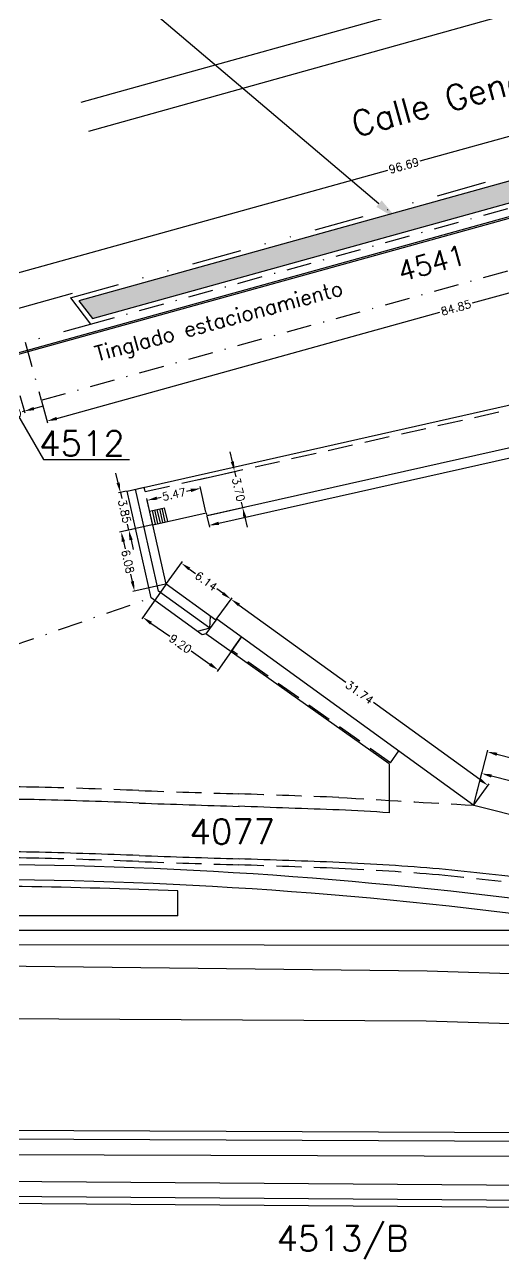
# Model space of a CAD drawing. Header units: metres. Extents: x -2640 to -492, y 2614 to 2999.
# Drawn here: x -2032.4 to -1984.5, y 2808.4 to 2931.9 of the extents above; entities that cross this region are included whole.
import ezdxf

# ---------------------------------------------------------------- set-up
doc = ezdxf.new("R2010")
doc.units = ezdxf.units.M
doc.header["$LTSCALE"] = 10
doc.header["$MEASUREMENT"] = 0
for name, pattern in [('DASHDOT2', [0.5, 0.25, -0.125, 0, -0.125]), ('DIVIDE', [1.25, 0.5, -0.25, 0, -0.25, 0, -0.25]), ('HIDDEN', [0.375, 0.25, -0.125])]:
    doc.linetypes.add(name, pattern=pattern)
doc.layers.get('DEFPOINTS').update_dxf_attribs({"linetype": 'CONTINUOUS'})
for name, color, linetype in [('CALLES', 2, 'CONTINUOUS'), ('COTAS', 2, 'CONTINUOUS'), ('EDIFICIOS', 4, 'CONTINUOUS'), ('LIMITE', 2, 'DASHDOT2'), ('LINEA_02', 2, 'CONTINUOUS'), ('PERMUTA', 130, 'CONTINUOUS'), ('PROYEC', 2, 'HIDDEN'), ('TEXT-03', 3, 'CONTINUOUS'), ('Titulo (Solo límites)', 102, 'DIVIDE'), ('TMR', 220, 'CONTINUOUS'), ('VIAS', 1, 'CONTINUOUS')]:
    doc.layers.add(name, color=color, linetype=linetype)
doc.styles.add('ROMANS', font='romans.shx')
doc.dimstyles.new('CHICAS', dxfattribs={"dimtxt": 0.8, "dimasz": 1, "dimexe": 0.18, "dimexo": 0.0625, "dimgap": 0.09, "dimtad": 0, "dimzin": 0, "dimdsep": 46, "dimtxsty": 'ROMANS', "dimcen": 0.09, "dimclrd": 1, "dimclre": 1, "dimclrt": 7, "dimadec": 0, "dimazin": 0, "dimtfac": 1, "dimtmove": 2, "dimatfit": 3, "dimfxl": 0, "dimtolj": 1, "dimtzin": 0, "dimarcsym": 0})

# ---------------------------------------------------------------- blocks, each defined once
blk = doc.blocks.new('*D434')
at = {"layer": 'COTAS', "color": 1, "lineweight": -2}
for p, q in [((-1987.45, 2853.87), (-1986.07, 2859.32)), ((-1985.15, 2858.9), (-1962.03, 2853.05)), ((-1935.64, 2846.38), (-1958.75, 2852.22)), ((-1936, 2840.85), (-1934.62, 2846.3))]:
    blk.add_line(p, q, dxfattribs=at)
at = {"layer": 'COTAS', "color": 1}
for points in [[(-1985.11, 2859.06), (-1985.19, 2858.74), (-1986.12, 2859.15)], [(-1935.6, 2846.54), (-1935.68, 2846.21), (-1934.67, 2846.13)]]:
    blk.add_solid(points, dxfattribs=at)
at = {"layer": 'DEFPOINTS', "color": 0}
for p in [(-1986.12, 2859.15), (-1987.47, 2853.81), (-1936.02, 2840.79)]:
    blk.add_point(p, dxfattribs=at)
at = {"layer": 'COTAS', "color": 7, "insert": (-1960.39, 2852.64), "char_height": 0.8, "attachment_point": 5, "rotation": 345.802, "style": 'ROMANS'}
blk.add_mtext('\\A1;53.07', dxfattribs=at)
blk = doc.blocks.new('*D447')
at = {"layer": 'COTAS', "color": 1, "lineweight": -2}
for p, q in [((-2011.6, 2888.15), (-2011.82, 2889.13)), ((-2014.91, 2886.38), (-2011.21, 2887.22)), ((-2011.38, 2887.18), (-2011.26, 2886.65)), ((-2010.57, 2883.57), (-2010.69, 2884.1)), ((-2014.1, 2882.77), (-2010.39, 2883.61)), ((-2010.35, 2882.59), (-2010.13, 2881.62))]:
    blk.add_line(p, q, dxfattribs=at)
at = {"layer": 'COTAS', "color": 1}
for points in [[(-2011.44, 2888.19), (-2011.76, 2888.12), (-2011.38, 2887.18)], [(-2010.19, 2882.63), (-2010.51, 2882.56), (-2010.57, 2883.57)]]:
    blk.add_solid(points, dxfattribs=at)
at = {"layer": 'DEFPOINTS', "color": 0}
for p in [(-2011.38, 2887.18), (-2014.97, 2886.37), (-2014.16, 2882.76)]:
    blk.add_point(p, dxfattribs=at)
at = {"layer": 'COTAS', "color": 7, "insert": (-2010.98, 2885.37), "char_height": 0.8, "attachment_point": 5, "rotation": 282.6901, "style": 'ROMANS'}
blk.add_mtext('\\A1;3.70', dxfattribs=at)
blk = doc.blocks.new('*D448')
at = {"layer": 'COTAS', "color": 1, "lineweight": -2}
for p, q in [((-2023.02, 2886.04), (-2023.24, 2887.02)), ((-2022.19, 2885.2), (-2022.97, 2885.03)), ((-2022.8, 2885.07), (-2022.66, 2884.47)), ((-2021.95, 2881.31), (-2022.09, 2881.91)), ((-2021.35, 2881.45), (-2022.13, 2881.27)), ((-2021.73, 2880.34), (-2021.51, 2879.36))]:
    blk.add_line(p, q, dxfattribs=at)
at = {"layer": 'COTAS', "color": 1}
for points in [[(-2022.86, 2886.08), (-2023.18, 2886.01), (-2022.8, 2885.07)], [(-2021.57, 2880.37), (-2021.9, 2880.3), (-2021.95, 2881.31)]]:
    blk.add_solid(points, dxfattribs=at)
at = {"layer": 'DEFPOINTS', "color": 0}
for p in [(-2022.13, 2885.22), (-2021.95, 2881.31), (-2021.29, 2881.46)]:
    blk.add_point(p, dxfattribs=at)
at = {"layer": 'COTAS', "color": 7, "insert": (-2022.38, 2883.19), "char_height": 0.8, "attachment_point": 5, "rotation": 282.6901, "style": 'ROMANS'}
blk.add_mtext('\\A1;3.85', dxfattribs=at)
blk = doc.blocks.new('*D449')
at = {"layer": 'COTAS', "color": 1, "lineweight": -2}
for p, q in [((-2018.26, 2875.87), (-2020.66, 2872.44)), ((-2019.74, 2872.02), (-2017.86, 2870.7)), ((-2010.72, 2870.59), (-2013.12, 2867.17)), ((-2013.84, 2867.89), (-2015.71, 2869.2))]:
    blk.add_line(p, q, dxfattribs=at)
at = {"layer": 'COTAS', "color": 1}
for points in [[(-2019.64, 2872.15), (-2019.83, 2871.88), (-2020.55, 2872.59)], [(-2013.74, 2868.03), (-2013.93, 2867.75), (-2013.02, 2867.32)]]:
    blk.add_solid(points, dxfattribs=at)
at = {"layer": 'DEFPOINTS', "color": 0}
for p in [(-2018.23, 2875.92), (-2010.69, 2870.64), (-2013.02, 2867.32)]:
    blk.add_point(p, dxfattribs=at)
at = {"layer": 'COTAS', "color": 7, "insert": (-2016.79, 2869.95), "char_height": 0.8, "attachment_point": 5, "rotation": 325.0009, "style": 'ROMANS'}
blk.add_mtext('\\A1;9.20', dxfattribs=at)
blk = doc.blocks.new('*D451')
at = {"layer": 'COTAS', "color": 1, "lineweight": -2}
for p, q in [((-1942.58, 2898.81), (-1942.33, 2897.72)), ((-1943.35, 2897.67), (-1976.5, 2890.21)), ((-2012.96, 2882), (-1979.8, 2889.46)), ((-2014.15, 2882.7), (-2013.9, 2881.6))]:
    blk.add_line(p, q, dxfattribs=at)
at = {"layer": 'COTAS', "color": 1}
for points in [[(-1943.38, 2897.84), (-1943.31, 2897.51), (-1942.37, 2897.89)], [(-2013, 2882.16), (-2012.93, 2881.83), (-2013.94, 2881.78)]]:
    blk.add_solid(points, dxfattribs=at)
at = {"layer": 'DEFPOINTS', "color": 0}
for p in [(-1942.59, 2898.87), (-1942.37, 2897.89), (-2014.16, 2882.76)]:
    blk.add_point(p, dxfattribs=at)
at = {"layer": 'COTAS', "color": 7, "insert": (-1978.15, 2889.83), "char_height": 0.8, "attachment_point": 5, "rotation": 12.6901, "style": 'ROMANS'}
blk.add_mtext('\\A1;73.36', dxfattribs=at)
blk = doc.blocks.new('*D452')
at = {"layer": 'COTAS', "color": 1, "lineweight": -2}
for p, q in [((-2015.75, 2885.27), (-2016.17, 2885.18)), ((-2014.24, 2883.11), (-2014.81, 2885.67)), ((-2019.57, 2881.91), (-2020.15, 2884.47)), ((-2019.14, 2884.51), (-2018.72, 2884.6))]:
    blk.add_line(p, q, dxfattribs=at)
at = {"layer": 'COTAS', "color": 1}
for points in [[(-2015.79, 2885.44), (-2015.71, 2885.11), (-2014.77, 2885.49)], [(-2019.17, 2884.67), (-2019.1, 2884.35), (-2020.11, 2884.29)]]:
    blk.add_solid(points, dxfattribs=at)
at = {"layer": 'DEFPOINTS', "color": 0}
for p in [(-2014.77, 2885.49), (-2014.22, 2883.05), (-2019.56, 2881.85)]:
    blk.add_point(p, dxfattribs=at)
at = {"layer": 'COTAS', "color": 7, "insert": (-2017.44, 2884.89), "char_height": 0.8, "attachment_point": 5, "rotation": 12.6901, "style": 'ROMANS'}
blk.add_mtext('\\A1;5.47', dxfattribs=at)
blk = doc.blocks.new('*D453')
at = {"layer": 'COTAS', "color": 1, "lineweight": -2}
for p, q in [((-2019.62, 2881.84), (-2022.89, 2881.1)), ((-2022.49, 2880.16), (-2022.33, 2879.43)), ((-2021.6, 2876.18), (-2021.76, 2876.92)), ((-2018.29, 2875.91), (-2021.55, 2875.17))]:
    blk.add_line(p, q, dxfattribs=at)
at = {"layer": 'COTAS', "color": 1}
for points in [[(-2022.33, 2880.2), (-2022.66, 2880.13), (-2022.71, 2881.14)], [(-2021.44, 2876.22), (-2021.76, 2876.15), (-2021.38, 2875.21)]]:
    blk.add_solid(points, dxfattribs=at)
at = {"layer": 'DEFPOINTS', "color": 0}
for p in [(-2019.56, 2881.85), (-2022.71, 2881.14), (-2018.23, 2875.92)]:
    blk.add_point(p, dxfattribs=at)
at = {"layer": 'COTAS', "color": 7, "insert": (-2022.05, 2878.17), "char_height": 0.8, "attachment_point": 5, "rotation": 282.6901, "style": 'ROMANS'}
blk.add_mtext('\\A1;6.08', dxfattribs=at)
blk = doc.blocks.new('*D454')
at = {"layer": 'COTAS', "color": 1, "lineweight": -2}
for p, q in [((-2018.19, 2875.97), (-2016.6, 2878.16)), ((-2015.9, 2877.42), (-2015.28, 2876.98)), ((-2012.55, 2874.99), (-2013.16, 2875.44)), ((-2013.22, 2872.37), (-2011.63, 2874.55))]:
    blk.add_line(p, q, dxfattribs=at)
at = {"layer": 'COTAS', "color": 1}
for points in [[(-2015.8, 2877.56), (-2016, 2877.29), (-2016.71, 2878.01)], [(-2012.45, 2875.13), (-2012.65, 2874.86), (-2011.74, 2874.41)]]:
    blk.add_solid(points, dxfattribs=at)
at = {"layer": 'DEFPOINTS', "color": 0}
for p in [(-2018.23, 2875.92), (-2011.74, 2874.41), (-2013.25, 2872.32)]:
    blk.add_point(p, dxfattribs=at)
at = {"layer": 'COTAS', "color": 7, "insert": (-2014.22, 2876.21), "char_height": 0.8, "attachment_point": 5, "rotation": 324.0667, "style": 'ROMANS'}
blk.add_mtext('\\A1;6.14', dxfattribs=at)
blk = doc.blocks.new('*D455')
at = {"layer": 'COTAS', "color": 1, "lineweight": -2}
for p, q in [((-2013.13, 2872.49), (-2011.63, 2874.55)), ((-2010.93, 2873.82), (-2000.27, 2866.1)), ((-1986.85, 2856.37), (-1997.5, 2864.09)), ((-1987.43, 2853.86), (-1985.93, 2855.93))]:
    blk.add_line(p, q, dxfattribs=at)
at = {"layer": 'COTAS', "color": 1}
for points in [[(-2010.83, 2873.96), (-2011.03, 2873.69), (-2011.74, 2874.41)], [(-1986.75, 2856.5), (-1986.95, 2856.23), (-1986.04, 2855.78)]]:
    blk.add_solid(points, dxfattribs=at)
at = {"layer": 'DEFPOINTS', "color": 0}
for p in [(-2013.17, 2872.44), (-1986.04, 2855.78), (-1987.47, 2853.81)]:
    blk.add_point(p, dxfattribs=at)
at = {"layer": 'COTAS', "color": 7, "insert": (-1998.89, 2865.09), "char_height": 0.8, "attachment_point": 5, "rotation": 324.0667, "style": 'ROMANS'}
blk.add_mtext('\\A1;31.74', dxfattribs=at)
blk = doc.blocks.new('*D456')
at = {"layer": 'COTAS', "color": 1, "lineweight": -2}
for p, q in [((-1987.45, 2853.87), (-1986.62, 2857.15)), ((-1985.7, 2856.73), (-1970.68, 2852.93)), ((-1952.39, 2848.3), (-1967.4, 2852.1)), ((-1952.2, 2844.95), (-1951.37, 2848.23))]:
    blk.add_line(p, q, dxfattribs=at)
at = {"layer": 'COTAS', "color": 1}
for points in [[(-1985.66, 2856.89), (-1985.74, 2856.57), (-1986.67, 2856.97)], [(-1952.35, 2848.46), (-1952.43, 2848.14), (-1951.42, 2848.06)]]:
    blk.add_solid(points, dxfattribs=at)
at = {"layer": 'DEFPOINTS', "color": 0}
for p in [(-1986.67, 2856.97), (-1987.47, 2853.81), (-1952.22, 2844.89)]:
    blk.add_point(p, dxfattribs=at)
at = {"layer": 'COTAS', "color": 7, "insert": (-1969.04, 2852.51), "char_height": 0.8, "attachment_point": 5, "rotation": 345.802, "style": 'ROMANS'}
blk.add_mtext('\\A1;36.36', dxfattribs=at)
blk = doc.blocks.new('*D469')
at = {"layer": 'COTAS', "color": 1, "lineweight": -2}
for p, q in [((-1948.92, 2916.92), (-1948.31, 2914.71)), ((-1949.32, 2914.62), (-1987.61, 2904)), ((-2029.16, 2892.47), (-1990.87, 2903.09)), ((-2030.69, 2894.25), (-2030.07, 2892.03))]:
    blk.add_line(p, q, dxfattribs=at)
at = {"layer": 'COTAS', "color": 1}
for points in [[(-1949.37, 2914.78), (-1949.28, 2914.45), (-1948.36, 2914.88)], [(-2029.2, 2892.64), (-2029.11, 2892.31), (-2030.12, 2892.21)]]:
    blk.add_solid(points, dxfattribs=at)
at = {"layer": 'DEFPOINTS', "color": 0}
for p in [(-1948.94, 2916.98), (-1948.36, 2914.88), (-2030.7, 2894.31)]:
    blk.add_point(p, dxfattribs=at)
at = {"layer": 'COTAS', "color": 7, "insert": (-1989.24, 2903.55), "char_height": 0.8, "attachment_point": 5, "rotation": 15.5, "style": 'ROMANS'}
blk.add_mtext('\\A1;84.85', dxfattribs=at)
blk = doc.blocks.new('*D470')
at = {"layer": 'COTAS', "color": 1, "lineweight": -2}
for p, q in [((-1948.83, 2930.41), (-1992.84, 2918.2)), ((-1946.03, 2924.08), (-1947.91, 2930.85)), ((-2040.07, 2905.1), (-1996.06, 2917.31)), ((-2039.21, 2898.24), (-2041.08, 2905.01))]:
    blk.add_line(p, q, dxfattribs=at)
at = {"layer": 'COTAS', "color": 1}
for points in [[(-1948.87, 2930.57), (-1948.78, 2930.25), (-1947.86, 2930.68)], [(-2040.11, 2905.26), (-2040.03, 2904.94), (-2041.03, 2904.84)]]:
    blk.add_solid(points, dxfattribs=at)
at = {"layer": 'DEFPOINTS', "color": 0}
for p in [(-1946.02, 2924.02), (-2041.03, 2904.84), (-2039.19, 2898.18)]:
    blk.add_point(p, dxfattribs=at)
at = {"layer": 'COTAS', "color": 7, "insert": (-1994.45, 2917.76), "char_height": 0.8, "attachment_point": 5, "rotation": 15.5, "style": 'ROMANS'}
blk.add_mtext('\\A1;96.69', dxfattribs=at)
blk = doc.blocks.new('*D571')
at = {"layer": 'COTAS', "color": 1, "lineweight": -2}
for p, q in [((-2035.74, 2893.97), (-2035.25, 2892.23)), ((-2032.85, 2894.77), (-2032.36, 2893.03)), ((-2032.41, 2893.2), (-2032.6, 2893.15)), ((-2031.45, 2893.47), (-2030.48, 2893.74)), ((-2036.27, 2892.14), (-2037.23, 2891.87)), ((-2035.3, 2892.4), (-2035.12, 2892.45))]:
    blk.add_line(p, q, dxfattribs=at)
at = {"layer": 'COTAS', "color": 1}
for points in [[(-2031.49, 2893.63), (-2031.4, 2893.31), (-2032.41, 2893.2)], [(-2036.31, 2892.3), (-2036.22, 2891.98), (-2035.3, 2892.4)]]:
    blk.add_solid(points, dxfattribs=at)
at = {"layer": 'DEFPOINTS', "color": 0}
for p in [(-2035.75, 2894.03), (-2032.86, 2894.83), (-2035.3, 2892.4)]:
    blk.add_point(p, dxfattribs=at)
at = {"layer": 'COTAS', "color": 7, "insert": (-2033.86, 2892.8), "char_height": 0.8, "attachment_point": 5, "rotation": 15.5, "style": 'ROMANS'}
blk.add_mtext('\\A1;3.00', dxfattribs=at)

msp = doc.modelspace()

# ---------------------------------------------------------------- hatches: boundary and pattern name
at = {"layer": 'PERMUTA'}
h = msp.add_hatch(dxfattribs=at)
h.set_pattern_fill('DOTS', color=256, scale=20, style=0)
h.set_pattern_definition([(0, (-2264.68, 1649.6632), (0.625, 1.25), [0, -1.25])])
h.paths.add_polyline_path([(-1908.291, 2931.429), (-1901.016, 2927.713), (-1908.822, 2937.144), (-2026.953, 2904.244), (-2025.595, 2902.471), (-1917.906, 2932.336)])

# ---------------------------------------------------------------- linework, layer by layer
at = {"layer": 'CALLES'}
for p, q in [((-2026.715, 2924.105), (-1922.468, 2953.143)), ((-2025.947, 2921.203), (-1922.423, 2950.092)), ((-2038.975, 2897.411), (-1945.805, 2923.25)), ((-2037.006, 2902.388), (-2027.589, 2905)), ((-2013.85, 2871.493), (-2018.971, 2875.202)), ((-2013.85, 2871.493), (-2013.783, 2872.699)), ((-2013.85, 2871.493), (-2015.106, 2871.188))]:
    msp.add_line(p, q, dxfattribs=at)
at = {"layer": 'CALLES', "color": 2}
for p, q in [((-2022.134, 2885.218), (-1939.961, 2903.721)), ((-2019.729, 2874.539), (-2022.134, 2885.218)), ((-2018.971, 2875.202), (-2021.27, 2885.412)), ((-2014.636, 2870.847), (-2019.729, 2874.539)), ((-2013.254, 2872.316), (-2014.252, 2870.939)), ((-2014.252, 2870.939), (-2014.636, 2870.847))]:
    msp.add_line(p, q, dxfattribs=at)
at = {"layer": 'COTAS', "color": 1}
for p, q in [((-2034.586, 2895.489), (-2030.475, 2888.36)), ((-2030.475, 2888.36), (-2021.877, 2888.36))]:
    msp.add_line(p, q, dxfattribs=at)
at = {"layer": 'COTAS'}
for p, q in [((-2022.134, 2885.218), (-2020.407, 2885.606)), ((-2020.308, 2885.167), (-2020.407, 2885.606)), ((-2017.063, 2842.75), (-2017.063, 2845.23))]:
    msp.add_line(p, q, dxfattribs=at)
msp.add_arc((-2043.895, 2170.735), 675.029, 87.72192, 90.362258, dxfattribs=at)
at = {"layer": 'EDIFICIOS'}
for p, q in [((-2014.159, 2882.759), (-1942.591, 2898.875)), ((-2019.561, 2881.85), (-2014.225, 2883.052)), ((-2014.225, 2883.052), (-2014.159, 2882.759)), ((-2018.225, 2875.919), (-2019.561, 2881.85)), ((-2013.254, 2872.316), (-2018.225, 2875.919)), ((-2013.166, 2872.437), (-2013.254, 2872.316)), ((-2013.166, 2872.437), (-1987.466, 2853.811)), ((-1987.466, 2853.811), (-1936.017, 2840.794)), ((-1992.116, 2837.195), (-2087.665, 2838.315)), ((-1977.611, 2836.737), (-1992.116, 2837.195)), ((-1992.221, 2832.196), (-2118.039, 2832.961)), ((-1977.769, 2831.74), (-1992.221, 2832.196))]:
    msp.add_line(p, q, dxfattribs=at)
at = {"layer": 'EDIFICIOS', "color": 2}
for p, q in [((-2019.869, 2883.216), (-2018.376, 2883.552)), ((-2019.288, 2881.912), (-2019.595, 2883.278)), ((-2019.044, 2881.967), (-2019.352, 2883.333)), ((-2018.8, 2882.022), (-2019.108, 2883.388)), ((-2018.556, 2882.077), (-2018.864, 2883.443)), ((-2018.312, 2882.132), (-2018.62, 2883.497)), ((-2018.068, 2882.187), (-2018.376, 2883.552)), ((-1995.923, 2857.94), (-2014.252, 2870.939)), ((-1995.923, 2857.94), (-1995.923, 2853.04)), ((-2017.063, 2842.75), (-2077.463, 2842.75))]:
    msp.add_line(p, q, dxfattribs=at)
for centre, radius, start, end in [((-2043.204, 2126.342), 728.112, 89.033584, 89.650128), ((-2053.675, 2013.215), 841.443, 87.769276, 88.450574), ((-1933.334, 5356.575), 2504.087, 267.995458, 268.224392), ((-5892.563, -105178.224), 108101.627, 87.93691641, 87.94224499), ((-2009.626, 2660.028), 193.498, 85.93904, 87.42209), ((-2043.204, 2121.092), 728.112, 89.033584, 89.820539), ((-2053.675, 2007.965), 841.443, 87.769276, 88.450574), ((-1933.334, 5351.325), 2504.087, 267.995458, 268.224392), ((-5892.563, -105183.474), 108101.627, 87.93691641, 87.94224499), ((-2014.054, 2568.827), 279.562, 85.25405, 87.30796), ((-2025.656, 2482.366), 366.713, 82.99346, 84.56518)]:
    msp.add_arc(centre, radius, start, end, dxfattribs=at)
at = {"layer": 'LIMITE'}
for p, q in [((-2025.787, 2901.899), (-1917.861, 2931.829)), ((-2030.705, 2894.309), (-1948.941, 2916.984)), ((-2032.308, 2900.09), (-2030.705, 2894.309)), ((-2038.621, 2867.989), (-2019.729, 2874.539))]:
    msp.add_line(p, q, dxfattribs=at)
at = {"layer": 'LINEA_02'}
for p, q in [((-2083.235, 2821.511), (-1946.961, 2820.945)), ((-2081.884, 2814.345), (-1947.785, 2813.366))]:
    msp.add_line(p, q, dxfattribs=at)
at = {"layer": 'PERMUTA'}
msp.add_lwpolyline([(-1908.291, 2931.429), (-1901.016, 2927.713), (-1908.822, 2937.144), (-2026.953, 2904.244), (-2025.595, 2902.471), (-1917.906, 2932.336)], close=True, dxfattribs=at)
at = {"layer": 'PROYEC'}
for p, q in [((-2020.308, 2885.167), (-1936.84, 2903.962)), ((-2019.561, 2881.85), (-2020.308, 2885.167)), ((-2011.646, 2869.275), (-2010.689, 2870.642)), ((-1995.789, 2858.029), (-2011.646, 2869.275)), ((-1995.789, 2858.029), (-1994.946, 2859.232))]:
    msp.add_line(p, q, dxfattribs=at)
for centre, radius, start, end in [((-2043.204, 2128.192), 727.512, 89.033584, 89.820539), ((-2053.675, 2015.065), 840.843, 87.769276, 88.450574), ((-1933.334, 5358.425), 2504.687, 267.995458, 268.224392), ((-5892.563, -105176.374), 108101.027, 87.93691641, 87.94224499), ((-1887.294, 4725.911), 1874.778, 266.524346, 266.937157), ((-2043.204, 2121.092), 727.512, 89.033584, 89.820539), ((-2053.675, 2007.965), 840.843, 87.769276, 88.450574), ((-1933.334, 5351.325), 2504.687, 267.995458, 268.224392), ((-5892.563, -105183.474), 108101.027, 87.93691641, 87.94224499), ((-2014.054, 2568.827), 278.962, 85.25405, 87.30796), ((-2025.656, 2482.366), 366.113, 82.99346, 84.56518)]:
    msp.add_arc(centre, radius, start, end, dxfattribs=at)
at = {"layer": 'TEXT-03'}
msp.add_line((-1996.941, 2913.954), (-2036.397, 2947.382), dxfattribs=at)
msp.add_solid([(-1996.672, 2914.272), (-1997.21, 2913.637), (-1995.033, 2912.338)], dxfattribs=at)
at = {"layer": 'Titulo (Solo límites)'}
for p, q in [((-2027.799, 2904.527), (-1908.644, 2937.712)), ((-2027.799, 2904.527), (-2025.787, 2901.899)), ((-2040.69, 2897.766), (-2025.787, 2901.899))]:
    msp.add_line(p, q, dxfattribs=at)
at = {"layer": 'TMR'}
msp.add_lwpolyline([(-1710.095, 2828.578), (-1729.399, 2838.37), (-1740.798, 2844.192), (-1755.71, 2851.809), (-1774.795, 2861.557), (-1775.241, 2861.785), (-1879.838, 2915.212), (-1880.283, 2915.439), (-1899.541, 2925.276), (-1900.463, 2925.747), (-1908.717, 2929.963), (-1917.772, 2930.816), (-1922.335, 2929.551), (-1928.918, 2927.725), (-1950.277, 2921.802), (-2032.041, 2899.127), (-2034.392, 2898.475), (-2040.423, 2896.802), (-2078.183, 2886.33), (-2090.521, 2882.909), (-2100.931, 2880.022), (-2100.931, 2852.615), (-2110.61, 2852.615), (-2130.61, 2852.603)], dxfattribs=at)
at = {"layer": 'VIAS'}
for p, q in [((-2076.834, 2841.3), (-1975.979, 2841.306)), ((-2076.834, 2839.916), (-1975.989, 2839.806)), ((-2116.306, 2820.778), (-1946.978, 2820.075)), ((-2116.306, 2819.183), (-1946.99, 2818.575)), ((-2116.306, 2816.807), (-1947.735, 2815.575)), ((-2116.306, 2815.307), (-1947.746, 2814.075))]:
    msp.add_line(p, q, dxfattribs=at)
for radius in [450.49, 448.99]:
    msp.add_arc((-2038.95, 2397.397), radius, 81.96143, 90.04487, dxfattribs=at)

# ---------------------------------------------------------------- texts
at = {"layer": 'TEXT-03', "style": 'ROMANS'}
msp.add_text('Calle General Hornos', height=2.5, rotation=15.16252, dxfattribs=at).set_placement((-1999.271, 2920.6))
at = {"layer": 'TEXT-03', "color": 4, "style": 'ROMANS'}
msp.add_text('4541', height=2, rotation=15.26475, dxfattribs=at).set_placement((-1994.738, 2906.14))
at = {"layer": 'TEXT-03', "color": 2, "style": 'ROMANS'}
msp.add_text('Tinglado estacionamiento', height=1.5, rotation=15.16252, dxfattribs=at).set_placement((-2025.116, 2898.162))
at = {"layer": 'TEXT-03', "color": 4, "style": 'ROMANS'}
for s, p in [('4512', (-2030.927, 2888.731)), ('4077', (-2015.895, 2849.91)), ('4513/B', (-2007.187, 2809.228))]:
    msp.add_text(s, height=2.5, dxfattribs=at).set_placement(p)

# ---------------------------------------------------------------- dimensions: what is measured, and where the dimension line sits
at = {"layer": 'COTAS'}
for p1, p2, distance, picture, middle in [((-1946.016, 2924.021), (-2039.189, 2898.182), -6.905, '*D470', (-1994.448, 2917.756)), ((-2030.705, 2894.309), (-1948.941, 2916.984), -2.18, '*D469', (-1989.24, 2903.545)), ((-2014.159, 2882.759), (-1942.591, 2898.875), -1.007, '*D451', (-1978.154, 2889.835)), ((-2014.159, 2882.759), (-2014.972, 2886.369), -3.679, '*D447', (-2010.976, 2885.373)), ((-2022.134, 2885.218), (-2021.288, 2881.462), -0.682, '*D448', (-2022.376, 2883.19)), ((-2019.561, 2881.85), (-2014.225, 2883.052), 2.502, '*D452', (-2017.443, 2884.893)), ((-2018.225, 2875.919), (-2019.561, 2881.85), 3.232, '*D453', (-2022.046, 2878.175)), ((-2018.225, 2875.919), (-2013.254, 2872.316), 2.583, '*D454', (-2014.224, 2876.209)), ((-2018.225, 2875.919), (-2010.689, 2870.642), -4.061, '*D449', (-2016.787, 2869.954)), ((-2013.166, 2872.437), (-1987.466, 2853.811), 2.433, '*D455', (-1998.888, 2865.094)), ((-1936.017, 2840.794), (-1987.466, 2853.811), -5.504, '*D434', (-1960.391, 2852.638)), ((-1952.217, 2844.893), (-1987.466, 2853.811), -3.262, '*D456', (-1969.041, 2852.514))]:
    dim = msp.add_aligned_dim(p1=p1, p2=p2, distance=distance, dimstyle='CHICAS', dxfattribs=at)
    dim.commit()
    dim.dimension.update_dxf_attribs({"geometry": picture, "text_midpoint": middle})
dim = msp.add_linear_dim(base=(-2035.303, 2892.403), p1=(-2032.863, 2894.831), p2=(-2035.754, 2894.029), angle=15.5, dimstyle='CHICAS', dxfattribs=at)
dim.commit()
dim.dimension.update_dxf_attribs({"geometry": '*D571', "text_midpoint": (-2033.858, 2892.804)})

doc.saveas('drawing.dxf')
